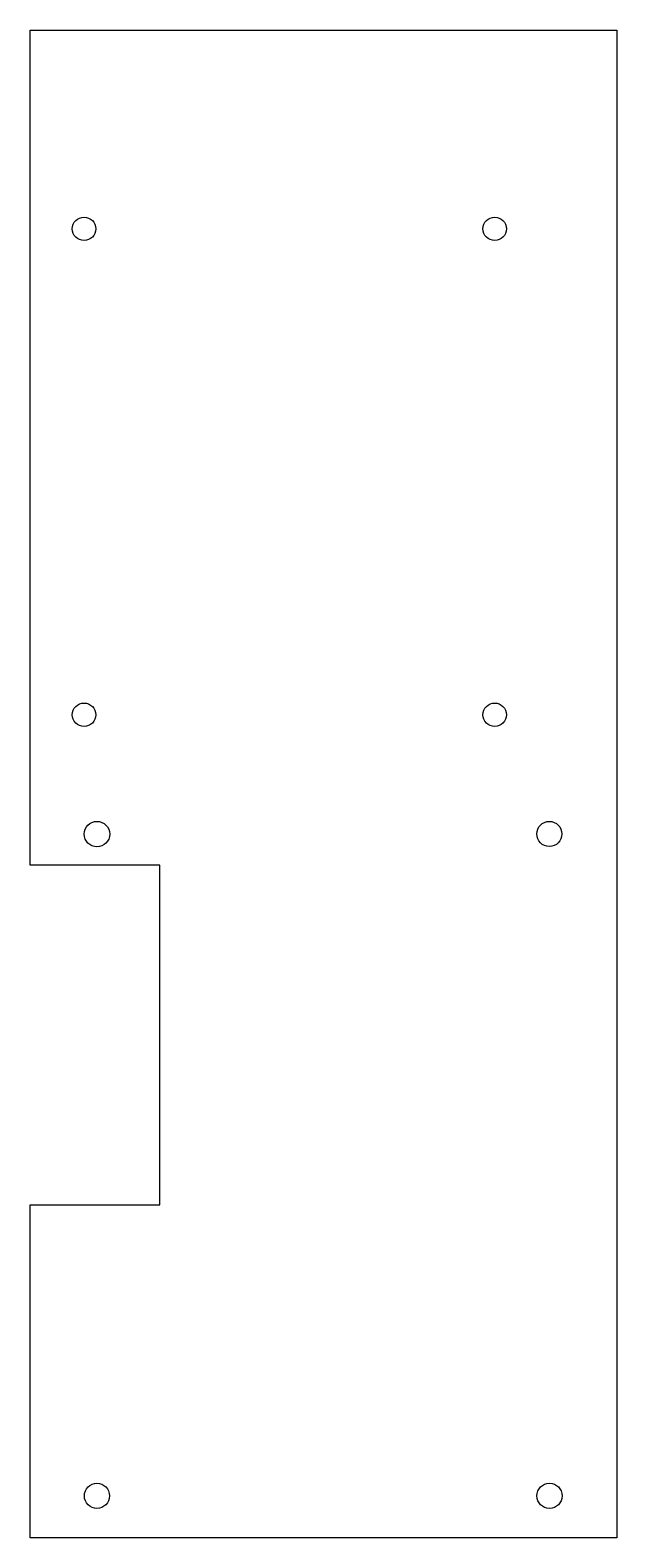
# Model space of a CAD drawing. Header units: millimetres. Extents: x -60 to 10, y 0 to 180.
import ezdxf

# ---------------------------------------------------------------- set-up
doc = ezdxf.new("R2010")
doc.units = ezdxf.units.MM
doc.layers.get('0').update_dxf_attribs({"linetype": 'CONTINUOUS'})

msp = doc.modelspace()

# ---------------------------------------------------------------- linework, layer by layer
msp.add_lwpolyline([(-59.58, 39.75), (-44.12, 39.75), (-44.12, 80.3), (-59.58, 80.3), (-59.58, 180), (10.42, 180), (10.42, 0), (-59.58, 0)], close=True)
for centre, radius in [((-53.15, 156.28), 1.4), ((-4.15, 156.28), 1.4), ((-53.15, 98.27), 1.4), ((-4.15, 98.27), 1.4), ((-51.61, 84.02), 1.52), ((2.37, 84.04), 1.5), ((-51.61, 5.01), 1.5), ((2.39, 5.01), 1.5)]:
    msp.add_circle(centre, radius)

doc.saveas('drawing.dxf')
